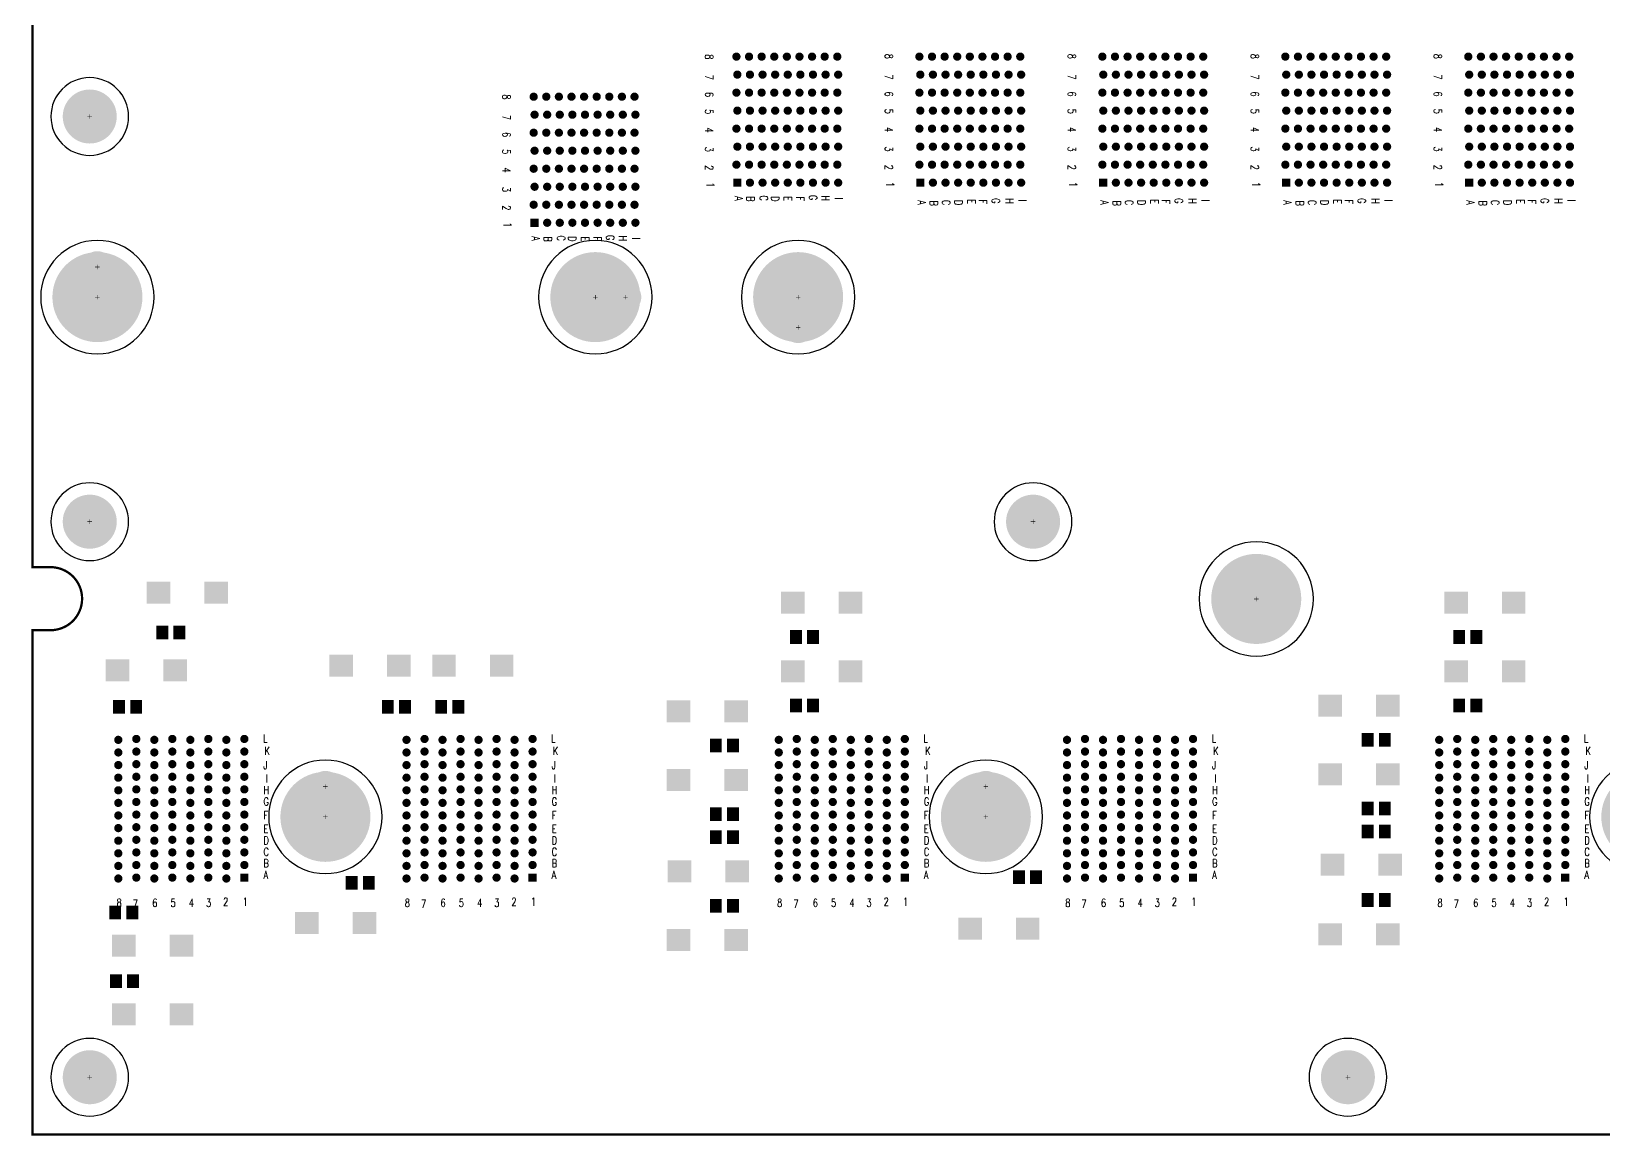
# Model space of a CAD drawing. Extents: x 0 to 432, y 0 to 280.
# Drawn here: x -0.1 to 174.5, y -0.1 to 122.5 of the extents above; entities that cross this region are included whole.
import ezdxf

# ---------------------------------------------------------------- set-up
doc = ezdxf.new("R2010")
doc.units = 0
doc.header["$MEASUREMENT"] = 0
doc.linetypes.add('KEEPOUT_00011000$0', pattern=[2, 1, 1])
doc.layers.get('0').update_dxf_attribs({"linetype": 'CONTINUOUS'})
for name, color, linetype in [('BOARD_OUTLINE_00', 3, 'CONTINUOUS'), ('DRIL_PLTE_THRU_07', 176, 'CONTINUOUS'), ('DRIL_SYMBOL', 3, 'CONTINUOUS'), ('KEEPOUT_-1', 3, 'CONTINUOUS'), ('KEEPOUT_00', 6, 'CONTINUOUS'), ('KEEPOUT_07', 6, 'CONTINUOUS'), ('PADS_INNER', 5, 'CONTINUOUS'), ('PADS_TOP', 1, 'CONTINUOUS'), ('PART_TOP_TEXT_26', 112, 'CONTINUOUS')]:
    doc.layers.add(name, color=color, linetype=linetype)
doc.styles.add('W0$127', font='simplex', dxfattribs={"width": 0.75})

# ---------------------------------------------------------------- blocks, each defined once
blk = doc.blocks.new('SMOOTH_0$254')
at = {"const_width": 0.127}
blk.add_lwpolyline([(-0.0635, 0, 1), (0.0635, 0, 1)], format="xyb", close=True, dxfattribs=at)
blk = doc.blocks.new('BOARD_1')
at = {"layer": 'BOARD_OUTLINE_00', "const_width": 0.254}
blk.add_lwpolyline([(290.399978, 279.4), (139.400026, 279.4, -1), (132.4, 279.4), (19.4, 279.4, -1), (12.4, 279.4), (0, 279.4), (0, 213.01), (2, 213.01, -1), (2, 206.01), (0, 206.01), (0, 63), (2, 63, -1), (2, 56), (0, 56), (0, 0), (431.8, 0)], format="xyb", dxfattribs=at)
at = {"layer": 'BOARD_OUTLINE_00'}
blk.add_blockref('SMOOTH_0$254', (0, 0), dxfattribs=at)
blk = doc.blocks.new('PART_BODY_TOP_1039')
at = {"layer": 'KEEPOUT_-1', "linetype": 'KEEPOUT_00011000$0'}
blk.add_lwpolyline([(-6.3, 0, 1), (6.3, 0, 1)], format="xyb", close=True, dxfattribs=at)
at = {"layer": 'KEEPOUT_07', "linetype": 'KEEPOUT_00011000$0'}
blk.add_lwpolyline([(-6.3, 0, 1), (6.3, 0, 1)], format="xyb", close=True, dxfattribs=at)
blk = doc.blocks.new('DRIL_SYMBOL_5$15')
at = {"layer": 'DRIL_SYMBOL', "const_width": 0.0508}
for points in [[(-0.254, 0), (0.254, 0)], [(0, -0.254), (0, 0.254)]]:
    blk.add_lwpolyline(points, dxfattribs=at)
blk = doc.blocks.new('DRIL_HOLE_5$15')
at = {"const_width": 2.575}
blk.add_lwpolyline([(-1.2875, 0, 1), (1.2875, 0, 1)], format="xyb", close=True, dxfattribs=at)
blk.add_blockref('DRIL_SYMBOL_5$15', (0, 0))
blk = doc.blocks.new('PAD_0')
at = {"const_width": 5}
blk.add_lwpolyline([(0, -2.5, 1), (0, 2.5, 1)], format="xyb", close=True, dxfattribs=at)
blk = doc.blocks.new('STK_TOP_6')
at = {"layer": 'DRIL_PLTE_THRU_07'}
blk.add_blockref('DRIL_HOLE_5$15', (0, 0), dxfattribs=at)
at = {"layer": 'PADS_INNER'}
blk.add_blockref('PAD_0', (0, 0), dxfattribs=at)
at = {"layer": 'PADS_TOP'}
blk.add_blockref('PAD_0', (0, 0), dxfattribs=at)
blk = doc.blocks.new('DRIL_SYMBOL_2$55')
at = {"layer": 'DRIL_SYMBOL', "const_width": 0.0508}
for points in [[(-0.254, 0), (0.254, 0)], [(0, -0.254), (0, 0.254)]]:
    blk.add_lwpolyline(points, dxfattribs=at)
blk = doc.blocks.new('DRIL_HOLE_2$55')
at = {"const_width": 1.275}
blk.add_lwpolyline([(-0.6375, 0, 1), (0.6375, 0, 1)], format="xyb", close=True, dxfattribs=at)
blk.add_blockref('DRIL_SYMBOL_2$55', (0, 0))
blk = doc.blocks.new('PAD_1')
at = {"const_width": 1.75}
blk.add_lwpolyline([(0, -0.875, 1), (0, 0.875, 1)], format="xyb", close=True, dxfattribs=at)
blk = doc.blocks.new('STK_TOP_7')
at = {"layer": 'DRIL_PLTE_THRU_07'}
blk.add_blockref('DRIL_HOLE_2$55', (0, 0), dxfattribs=at)
at = {"layer": 'PADS_INNER'}
blk.add_blockref('PAD_1', (0, 0), dxfattribs=at)
at = {"layer": 'PADS_TOP'}
blk.add_blockref('PAD_1', (0, 0), dxfattribs=at)
blk = doc.blocks.new('SYM_TOP_5')
for name, p in [('PART_BODY_TOP_1039', (0, 0)), ('STK_TOP_6', (0, 0)), ('STK_TOP_7', (3.35, 0))]:
    blk.add_blockref(name, p)
blk = doc.blocks.new('PART_TOP_3')
blk.add_blockref('SYM_TOP_5', (0, 0))
blk = doc.blocks.new('PART_TOP_8')
blk.add_blockref('SYM_TOP_5', (0, 0))
blk = doc.blocks.new('PART_TOP_9')
blk.add_blockref('SYM_TOP_5', (0, 0))
blk = doc.blocks.new('PART_TOP_24')
blk.add_blockref('SYM_TOP_5', (0, 0))
blk = doc.blocks.new('PART_TOP_25')
blk.add_blockref('SYM_TOP_5', (0, 0))
blk = doc.blocks.new('PART_TOP_26')
blk.add_blockref('SYM_TOP_5', (0, 0))
blk = doc.blocks.new('PART_BODY_TOP_1041')
at = {"layer": 'PART_TOP_TEXT_26', "style": 'W0$127', "width": 0.75}
for s, p in [('I', (8.636, 5.2832)), ('H', (8.4074, 3.81)), ('G', (8.3566, 2.413)), ('F', (8.5344, 0.9906)), ('E', (8.509, -0.381)), ('D', (8.4836, -1.8034)), ('C', (8.4074, -3.048)), ('A', (8.4836, -5.842)), ('B', (8.509, -4.5212)), ('8', (-7.2644, -9.1186)), ('7', (-4.9784, -9.1186)), ('6', (-3.0734, -9.1186)), ('5', (-1.1684, -9.1186)), ('4', (0.8636, -9.1186)), ('3', (3.0226, -9.1186)), ('2', (5.0546, -9.1186)), ('1', (6.9596, -8.9916))]:
    blk.add_text(s, height=0.889, dxfattribs=at).set_placement(p)
blk = doc.blocks.new('DRIL_SYMBOL_0$5')
at = {"layer": 'DRIL_SYMBOL', "const_width": 0.0508}
for points in [[(-0.254, 0), (0.254, 0)], [(0, -0.254), (0, 0.254)]]:
    blk.add_lwpolyline(points, dxfattribs=at)
blk = doc.blocks.new('DRIL_HOLE_0$5')
at = {"const_width": 0.25}
blk.add_lwpolyline([(-0.125, 0, 1), (0.125, 0, 1)], format="xyb", close=True, dxfattribs=at)
blk.add_blockref('DRIL_SYMBOL_0$5', (0, 0))
blk = doc.blocks.new('PAD_2')
at = {"const_width": 0.4572}
blk.add_lwpolyline([(0, -0.2286, 1), (0, 0.2286, 1)], format="xyb", close=True, dxfattribs=at)
blk = doc.blocks.new('STK_TOP_8')
at = {"layer": 'DRIL_PLTE_THRU_07'}
blk.add_blockref('DRIL_HOLE_0$5', (0, 0), dxfattribs=at)
at = {"layer": 'PADS_INNER'}
blk.add_blockref('PAD_2', (0, 0), dxfattribs=at)
at = {"layer": 'PADS_TOP'}
blk.add_blockref('PAD_2', (0, 0), dxfattribs=at)
blk = doc.blocks.new('PAD_4')
at = {"const_width": 0.9144}
blk.add_lwpolyline([(-0.4572, 0), (0.4572, 0)], dxfattribs=at)
blk = doc.blocks.new('STK_TOP_10')
at = {"layer": 'DRIL_PLTE_THRU_07'}
blk.add_blockref('DRIL_HOLE_0$5', (0, 0), dxfattribs=at)
at = {"layer": 'PADS_INNER'}
blk.add_blockref('PAD_4', (0, 0), dxfattribs=at)
at = {"layer": 'PADS_TOP'}
blk.add_blockref('PAD_4', (0, 0), dxfattribs=at)
blk = doc.blocks.new('SYM_TOP_7')
for name, p in [('STK_TOP_8', (-7, 5.55)), ('PART_BODY_TOP_1041', (0, 0)), ('STK_TOP_8', (-5, 5.65)), ('STK_TOP_8', (-3, 5.55)), ('STK_TOP_8', (-1, 5.65)), ('STK_TOP_8', (1, 5.55)), ('STK_TOP_8', (3, 5.65)), ('STK_TOP_8', (5, 5.55)), ('STK_TOP_8', (7, 5.65)), ('STK_TOP_8', (-7, 4.15)), ('STK_TOP_8', (-5, 4.25)), ('STK_TOP_8', (-3, 4.15)), ('STK_TOP_8', (-1, 4.25)), ('STK_TOP_8', (1, 4.15)), ('STK_TOP_8', (3, 4.25)), ('STK_TOP_8', (5, 4.15)), ('STK_TOP_8', (7, 4.25)), ('STK_TOP_8', (-7, 2.75)), ('STK_TOP_8', (-7, 1.35)), ('STK_TOP_8', (-5, 2.85)), ('STK_TOP_8', (-5, 1.45)), ('STK_TOP_8', (-3, 2.75)), ('STK_TOP_8', (-3, 1.35)), ('STK_TOP_8', (-1, 2.85)), ('STK_TOP_8', (-1, 1.45)), ('STK_TOP_8', (1, 2.75)), ('STK_TOP_8', (1, 1.35)), ('STK_TOP_8', (3, 2.85)), ('STK_TOP_8', (3, 1.45)), ('STK_TOP_8', (5, 2.75)), ('STK_TOP_8', (5, 1.35)), ('STK_TOP_8', (7, 2.85)), ('STK_TOP_8', (7, 1.45)), ('STK_TOP_8', (-7, -0.05)), ('STK_TOP_8', (-5, 0.05)), ('STK_TOP_8', (-3, -0.05)), ('STK_TOP_8', (-1, 0.05)), ('STK_TOP_8', (1, -0.05)), ('STK_TOP_8', (3, 0.05)), ('STK_TOP_8', (5, -0.05)), ('STK_TOP_8', (7, 0.05)), ('STK_TOP_8', (-7, -1.45)), ('STK_TOP_8', (-5, -1.35)), ('STK_TOP_8', (-3, -1.45)), ('STK_TOP_8', (-1, -1.35)), ('STK_TOP_8', (1, -1.45)), ('STK_TOP_8', (3, -1.35)), ('STK_TOP_8', (5, -1.45)), ('STK_TOP_8', (7, -1.35)), ('STK_TOP_8', (-7, -2.85)), ('STK_TOP_8', (-5, -2.75)), ('STK_TOP_8', (-3, -2.85)), ('STK_TOP_8', (-1, -2.75)), ('STK_TOP_8', (1, -2.85)), ('STK_TOP_8', (3, -2.75)), ('STK_TOP_8', (5, -2.85)), ('STK_TOP_8', (7, -2.75)), ('STK_TOP_8', (-7, -4.25)), ('STK_TOP_8', (-7, -5.65)), ('STK_TOP_8', (-5, -4.15)), ('STK_TOP_8', (-5, -5.55)), ('STK_TOP_8', (-3, -4.25)), ('STK_TOP_8', (-3, -5.65)), ('STK_TOP_8', (-1, -4.15)), ('STK_TOP_8', (-1, -5.55)), ('STK_TOP_8', (1, -4.25)), ('STK_TOP_8', (1, -5.65)), ('STK_TOP_8', (3, -4.15)), ('STK_TOP_8', (3, -5.55)), ('STK_TOP_8', (5, -4.25)), ('STK_TOP_8', (5, -5.65)), ('STK_TOP_10', (7, -5.55)), ('STK_TOP_8', (7, -4.15))]:
    blk.add_blockref(name, p)
blk = doc.blocks.new('PART_TOP_38')
blk.add_blockref('SYM_TOP_7', (0, 0))
blk = doc.blocks.new('PART_BODY_TOP_1043')
at = {"layer": 'PART_TOP_TEXT_26', "style": 'W0$127', "width": 0.75}
for s, p in [('L', (9.0678, 7.366)), ('J', (9.1186, 4.3942)), ('K', (9.2456, 5.969)), ('I', (9.3726, 2.8956)), ('H', (9.1186, 1.6256)), ('G', (9.1186, 0.3556)), ('F', (9.1186, -1.1684)), ('E', (9.1186, -2.6924)), ('D', (9.1186, -3.9624)), ('C', (9.1186, -5.2324)), ('A', (9.1186, -7.7724)), ('B', (9.1186, -6.5024)), ('8', (-7.1882, -10.8966)), ('7', (-5.3848, -11.0236)), ('6', (-3.2258, -10.8966)), ('5', (-1.1938, -10.8966)), ('4', (0.8382, -10.8966)), ('3', (2.7432, -10.8966)), ('2', (4.6482, -10.7696)), ('1', (6.8072, -10.7696))]:
    blk.add_text(s, height=0.889, dxfattribs=at).set_placement(p)
blk = doc.blocks.new('STK_TOP_9')
at = {"layer": 'DRIL_PLTE_THRU_07'}
blk.add_blockref('DRIL_HOLE_0$5', (0, 0), dxfattribs=at)
at = {"layer": 'PADS_INNER'}
blk.add_blockref('PAD_2', (0, 0), dxfattribs=at)
at = {"layer": 'PADS_TOP'}
blk.add_blockref('PAD_4', (0, 0), dxfattribs=at)
blk = doc.blocks.new('SYM_TOP_9')
for name, p in [('STK_TOP_8', (-7, 7.65)), ('PART_BODY_TOP_1043', (0, 0)), ('STK_TOP_8', (-5, 7.75)), ('STK_TOP_8', (-3, 7.65)), ('STK_TOP_8', (-1, 7.75)), ('STK_TOP_8', (1, 7.65)), ('STK_TOP_8', (3, 7.75)), ('STK_TOP_8', (5, 7.65)), ('STK_TOP_8', (7, 7.75)), ('STK_TOP_8', (-7, 6.25)), ('STK_TOP_8', (-7, 4.85)), ('STK_TOP_8', (-5, 6.35)), ('STK_TOP_8', (-5, 4.95)), ('STK_TOP_8', (-3, 6.25)), ('STK_TOP_8', (-3, 4.85)), ('STK_TOP_8', (-1, 6.35)), ('STK_TOP_8', (-1, 4.95)), ('STK_TOP_8', (1, 6.25)), ('STK_TOP_8', (1, 4.85)), ('STK_TOP_8', (3, 6.35)), ('STK_TOP_8', (3, 4.95)), ('STK_TOP_8', (5, 6.25)), ('STK_TOP_8', (5, 4.85)), ('STK_TOP_8', (7, 6.35)), ('STK_TOP_8', (7, 4.95)), ('STK_TOP_8', (-7, 3.45)), ('STK_TOP_8', (-5, 3.55)), ('STK_TOP_8', (-3, 3.45)), ('STK_TOP_8', (-1, 3.55)), ('STK_TOP_8', (1, 3.45)), ('STK_TOP_8', (3, 3.55)), ('STK_TOP_8', (5, 3.45)), ('STK_TOP_8', (7, 3.55)), ('STK_TOP_8', (-7, 2.05)), ('STK_TOP_8', (-5, 2.15)), ('STK_TOP_8', (-3, 2.05)), ('STK_TOP_8', (-1, 2.15)), ('STK_TOP_8', (1, 2.05)), ('STK_TOP_8', (3, 2.15)), ('STK_TOP_8', (5, 2.05)), ('STK_TOP_8', (7, 2.15)), ('STK_TOP_8', (-7, 0.65)), ('STK_TOP_8', (-5, 0.75)), ('STK_TOP_8', (-3, 0.65)), ('STK_TOP_8', (-1, 0.75)), ('STK_TOP_8', (1, 0.65)), ('STK_TOP_8', (3, 0.75)), ('STK_TOP_8', (5, 0.65)), ('STK_TOP_8', (7, 0.75)), ('STK_TOP_8', (-7, -0.75)), ('STK_TOP_8', (-7, -2.15)), ('STK_TOP_8', (-5, -0.65)), ('STK_TOP_8', (-5, -2.05)), ('STK_TOP_8', (-3, -0.75)), ('STK_TOP_8', (-3, -2.15)), ('STK_TOP_8', (-1, -0.65)), ('STK_TOP_8', (-1, -2.05)), ('STK_TOP_8', (1, -0.75)), ('STK_TOP_8', (1, -2.15)), ('STK_TOP_8', (3, -0.65)), ('STK_TOP_8', (3, -2.05)), ('STK_TOP_8', (5, -0.75)), ('STK_TOP_8', (5, -2.15)), ('STK_TOP_8', (7, -0.65)), ('STK_TOP_8', (7, -2.05)), ('STK_TOP_8', (-7, -3.55)), ('STK_TOP_8', (-5, -3.45)), ('STK_TOP_8', (-3, -3.55)), ('STK_TOP_8', (-1, -3.45)), ('STK_TOP_8', (1, -3.55)), ('STK_TOP_8', (3, -3.45)), ('STK_TOP_8', (5, -3.55)), ('STK_TOP_8', (7, -3.45)), ('STK_TOP_8', (-7, -4.95)), ('STK_TOP_8', (-5, -4.85)), ('STK_TOP_8', (-3, -4.95)), ('STK_TOP_8', (-1, -4.85)), ('STK_TOP_8', (1, -4.95)), ('STK_TOP_8', (3, -4.85)), ('STK_TOP_8', (5, -4.95)), ('STK_TOP_8', (7, -4.85)), ('STK_TOP_8', (-7, -6.35)), ('STK_TOP_8', (-5, -6.25)), ('STK_TOP_8', (-3, -6.35)), ('STK_TOP_8', (-1, -6.25)), ('STK_TOP_8', (1, -6.35)), ('STK_TOP_8', (3, -6.25)), ('STK_TOP_8', (5, -6.35)), ('STK_TOP_8', (7, -6.25)), ('STK_TOP_8', (-7, -7.75)), ('STK_TOP_8', (-5, -7.65)), ('STK_TOP_8', (-3, -7.75)), ('STK_TOP_8', (-1, -7.65)), ('STK_TOP_8', (1, -7.75)), ('STK_TOP_8', (3, -7.65)), ('STK_TOP_8', (5, -7.75)), ('STK_TOP_9', (7, -7.65))]:
    blk.add_blockref(name, p)
blk = doc.blocks.new('PART_TOP_40')
blk.add_blockref('SYM_TOP_9', (0, 0))
blk = doc.blocks.new('PART_TOP_41')
blk.add_blockref('SYM_TOP_9', (0, 0))
blk = doc.blocks.new('PART_TOP_42')
blk.add_blockref('SYM_TOP_9', (0, 0))
blk = doc.blocks.new('PART_TOP_43')
blk.add_blockref('SYM_TOP_9', (0, 0))
blk = doc.blocks.new('PART_TOP_44')
blk.add_blockref('SYM_TOP_9', (0, 0))
blk = doc.blocks.new('PART_TOP_52')
blk.add_blockref('SYM_TOP_7', (0, 0))
blk = doc.blocks.new('PART_BODY_TOP_1044')
at = {"layer": 'PART_TOP_TEXT_26', "style": 'W0$127', "width": 0.75}
for s, p in [('I', (8.8646, 5.3594)), ('H', (8.7122, 3.9116)), ('G', (8.7122, 2.3876)), ('F', (8.8646, 0.9652)), ('E', (8.8138, -0.3048)), ('D', (8.9154, -1.7526)), ('C', (8.9154, -3.1242)), ('A', (8.9408, -5.842)), ('B', (8.9916, -4.4958)), ('8', (-7.3152, -9.4742)), ('7', (-5.0292, -9.4742)), ('6', (-3.1242, -9.4742)), ('5', (-1.2192, -9.4742)), ('4', (0.8128, -9.4742)), ('3', (2.9718, -9.4742)), ('2', (5.0038, -9.4742)), ('1', (6.9088, -9.3472))]:
    blk.add_text(s, height=0.889, dxfattribs=at).set_placement(p)
blk = doc.blocks.new('SYM_TOP_10')
for name, p in [('STK_TOP_8', (-7, 5.55)), ('PART_BODY_TOP_1044', (0, 0)), ('STK_TOP_8', (-5, 5.65)), ('STK_TOP_8', (-3, 5.55)), ('STK_TOP_8', (-1, 5.65)), ('STK_TOP_8', (1, 5.55)), ('STK_TOP_8', (3, 5.65)), ('STK_TOP_8', (5, 5.55)), ('STK_TOP_8', (7, 5.65)), ('STK_TOP_8', (-7, 4.15)), ('STK_TOP_8', (-5, 4.25)), ('STK_TOP_8', (-3, 4.15)), ('STK_TOP_8', (-1, 4.25)), ('STK_TOP_8', (1, 4.15)), ('STK_TOP_8', (3, 4.25)), ('STK_TOP_8', (5, 4.15)), ('STK_TOP_8', (7, 4.25)), ('STK_TOP_8', (-7, 2.75)), ('STK_TOP_8', (-7, 1.35)), ('STK_TOP_8', (-5, 2.85)), ('STK_TOP_8', (-5, 1.45)), ('STK_TOP_8', (-3, 2.75)), ('STK_TOP_8', (-3, 1.35)), ('STK_TOP_8', (-1, 2.85)), ('STK_TOP_8', (-1, 1.45)), ('STK_TOP_8', (1, 2.75)), ('STK_TOP_8', (1, 1.35)), ('STK_TOP_8', (3, 2.85)), ('STK_TOP_8', (3, 1.45)), ('STK_TOP_8', (5, 2.75)), ('STK_TOP_8', (5, 1.35)), ('STK_TOP_8', (7, 2.85)), ('STK_TOP_8', (7, 1.45)), ('STK_TOP_8', (-7, -0.05)), ('STK_TOP_8', (-5, 0.05)), ('STK_TOP_8', (-3, -0.05)), ('STK_TOP_8', (-1, 0.05)), ('STK_TOP_8', (1, -0.05)), ('STK_TOP_8', (3, 0.05)), ('STK_TOP_8', (5, -0.05)), ('STK_TOP_8', (7, 0.05)), ('STK_TOP_8', (-7, -1.45)), ('STK_TOP_8', (-5, -1.35)), ('STK_TOP_8', (-3, -1.45)), ('STK_TOP_8', (-1, -1.35)), ('STK_TOP_8', (1, -1.45)), ('STK_TOP_8', (3, -1.35)), ('STK_TOP_8', (5, -1.45)), ('STK_TOP_8', (7, -1.35)), ('STK_TOP_8', (-7, -2.85)), ('STK_TOP_8', (-5, -2.75)), ('STK_TOP_8', (-3, -2.85)), ('STK_TOP_8', (-1, -2.75)), ('STK_TOP_8', (1, -2.85)), ('STK_TOP_8', (3, -2.75)), ('STK_TOP_8', (5, -2.85)), ('STK_TOP_8', (7, -2.75)), ('STK_TOP_8', (-7, -4.25)), ('STK_TOP_8', (-7, -5.65)), ('STK_TOP_8', (-5, -4.15)), ('STK_TOP_8', (-5, -5.55)), ('STK_TOP_8', (-3, -4.25)), ('STK_TOP_8', (-3, -5.65)), ('STK_TOP_8', (-1, -4.15)), ('STK_TOP_8', (-1, -5.55)), ('STK_TOP_8', (1, -4.25)), ('STK_TOP_8', (1, -5.65)), ('STK_TOP_8', (3, -4.15)), ('STK_TOP_8', (3, -5.55)), ('STK_TOP_8', (5, -4.25)), ('STK_TOP_8', (5, -5.65)), ('STK_TOP_9', (7, -5.55)), ('STK_TOP_8', (7, -4.15))]:
    blk.add_blockref(name, p)
blk = doc.blocks.new('PART_TOP_56')
blk.add_blockref('SYM_TOP_10', (0, 0))
blk = doc.blocks.new('PART_TOP_58')
blk.add_blockref('SYM_TOP_10', (0, 0))
blk = doc.blocks.new('PART_TOP_60')
blk.add_blockref('SYM_TOP_10', (0, 0))
blk = doc.blocks.new('PART_TOP_62')
blk.add_blockref('SYM_TOP_10', (0, 0))
blk = doc.blocks.new('DRIL_HOLE_0')
blk.add_lwpolyline([(0, 0, 1), (0, 0, 1)], format="xyb", close=True)
blk = doc.blocks.new('PAD_12')
blk.add_lwpolyline([(0, 0, 1), (0, 0, 1)], format="xyb", close=True)
blk = doc.blocks.new('PAD_13')
at = {"const_width": 1.321}
blk.add_lwpolyline([(-0.762, 0), (0.762, 0)], dxfattribs=at)
blk = doc.blocks.new('STK_TOP_21')
at = {"layer": 'DRIL_PLTE_THRU_07'}
blk.add_blockref('DRIL_HOLE_0', (0, 0), dxfattribs=at)
at = {"layer": 'PADS_INNER'}
blk.add_blockref('PAD_12', (0, 0), dxfattribs=at)
at = {"layer": 'PADS_TOP', "rotation": 90}
blk.add_blockref('PAD_13', (0, 0), dxfattribs=at)
blk = doc.blocks.new('SYM_TOP_18')
for p in [(-0.94996, 0), (0.94996, 0)]:
    blk.add_blockref('STK_TOP_21', p)
blk = doc.blocks.new('PART_TOP_169')
blk.add_blockref('SYM_TOP_18', (0, 0))
blk = doc.blocks.new('PART_TOP_170')
blk.add_blockref('SYM_TOP_18', (0, 0))
blk = doc.blocks.new('PART_TOP_171')
blk.add_blockref('SYM_TOP_18', (0, 0))
blk = doc.blocks.new('PART_TOP_172')
blk.add_blockref('SYM_TOP_18', (0, 0))
blk = doc.blocks.new('PART_TOP_173')
blk.add_blockref('SYM_TOP_18', (0, 0))
blk = doc.blocks.new('PART_TOP_174')
blk.add_blockref('SYM_TOP_18', (0, 0))
blk = doc.blocks.new('PART_TOP_175')
blk.add_blockref('SYM_TOP_18', (0, 0))
blk = doc.blocks.new('PART_TOP_176')
blk.add_blockref('SYM_TOP_18', (0, 0))
blk = doc.blocks.new('PART_TOP_201')
blk.add_blockref('SYM_TOP_18', (0, 0))
blk = doc.blocks.new('PART_TOP_202')
blk.add_blockref('SYM_TOP_18', (0, 0))
blk = doc.blocks.new('PART_TOP_203')
blk.add_blockref('SYM_TOP_18', (0, 0))
blk = doc.blocks.new('PART_TOP_204')
blk.add_blockref('SYM_TOP_18', (0, 0))
blk = doc.blocks.new('PART_TOP_205')
blk.add_blockref('SYM_TOP_18', (0, 0))
blk = doc.blocks.new('PART_TOP_206')
blk.add_blockref('SYM_TOP_18', (0, 0))
blk = doc.blocks.new('PART_TOP_207')
blk.add_blockref('SYM_TOP_18', (0, 0))
blk = doc.blocks.new('PART_TOP_208')
blk.add_blockref('SYM_TOP_18', (0, 0))
blk = doc.blocks.new('PART_TOP_209')
blk.add_blockref('SYM_TOP_18', (0, 0))
blk = doc.blocks.new('PART_TOP_210')
blk.add_blockref('SYM_TOP_18', (0, 0))
blk = doc.blocks.new('PART_TOP_211')
blk.add_blockref('SYM_TOP_18', (0, 0))
blk = doc.blocks.new('PART_TOP_212')
blk.add_blockref('SYM_TOP_18', (0, 0))
blk = doc.blocks.new('PART_BODY_TOP_1048')
at = {"layer": 'KEEPOUT_00', "linetype": 'KEEPOUT_00011000$0'}
blk.add_lwpolyline([(-6.35, 0, 1), (6.35, 0, 1)], format="xyb", close=True, dxfattribs=at)
blk = doc.blocks.new('DRIL_SYMBOL_7')
at = {"layer": 'DRIL_SYMBOL', "const_width": 0.0508}
for points in [[(-0.254, 0), (0.254, 0)], [(0, -0.254), (0, 0.254)]]:
    blk.add_lwpolyline(points, dxfattribs=at)
blk = doc.blocks.new('DRIL_HOLE_7')
at = {"const_width": 3.5}
blk.add_lwpolyline([(-1.75, 0, 1), (1.75, 0, 1)], format="xyb", close=True, dxfattribs=at)
blk.add_blockref('DRIL_SYMBOL_7', (0, 0))
blk = doc.blocks.new('STK_TOP_17')
at = {"layer": 'DRIL_PLTE_THRU_07'}
blk.add_blockref('DRIL_HOLE_7', (0, 0), dxfattribs=at)
at = {"layer": 'PADS_INNER'}
blk.add_blockref('PAD_0', (0, 0), dxfattribs=at)
at = {"layer": 'PADS_TOP'}
blk.add_blockref('PAD_0', (0, 0), dxfattribs=at)
blk = doc.blocks.new('SYM_TOP_14')
for name in ['PART_BODY_TOP_1048', 'STK_TOP_17']:
    blk.add_blockref(name, (0, 0))
blk = doc.blocks.new('PART_TOP_215')
blk.add_blockref('SYM_TOP_14', (0, 0))
blk = doc.blocks.new('PART_BODY_TOP_1047')
at = {"layer": 'KEEPOUT_00', "linetype": 'KEEPOUT_00011000$0'}
blk.add_lwpolyline([(-4.318, 0, 1), (4.318, 0, 1)], format="xyb", close=True, dxfattribs=at)
blk = doc.blocks.new('DRIL_SYMBOL_3$5')
at = {"layer": 'DRIL_SYMBOL', "const_width": 0.0508}
for points in [[(-0.254, 0), (0.254, 0)], [(0, -0.254), (0, 0.254)]]:
    blk.add_lwpolyline(points, dxfattribs=at)
blk = doc.blocks.new('DRIL_HOLE_3$5')
at = {"const_width": 1.75}
blk.add_lwpolyline([(-0.875, 0, 1), (0.875, 0, 1)], format="xyb", close=True, dxfattribs=at)
blk.add_blockref('DRIL_SYMBOL_3$5', (0, 0))
blk = doc.blocks.new('PAD_16')
at = {"const_width": 3}
blk.add_lwpolyline([(0, -1.5, 1), (0, 1.5, 1)], format="xyb", close=True, dxfattribs=at)
blk = doc.blocks.new('STK_TOP_16')
at = {"layer": 'DRIL_PLTE_THRU_07'}
blk.add_blockref('DRIL_HOLE_3$5', (0, 0), dxfattribs=at)
at = {"layer": 'PADS_INNER'}
blk.add_blockref('PAD_16', (0, 0), dxfattribs=at)
at = {"layer": 'PADS_TOP'}
blk.add_blockref('PAD_16', (0, 0), dxfattribs=at)
blk = doc.blocks.new('SYM_TOP_13')
for name in ['PART_BODY_TOP_1047', 'STK_TOP_16']:
    blk.add_blockref(name, (0, 0))
blk = doc.blocks.new('PART_TOP_234')
blk.add_blockref('SYM_TOP_13', (0, 0))
blk = doc.blocks.new('PART_TOP_235')
blk.add_blockref('SYM_TOP_13', (0, 0))
blk = doc.blocks.new('PART_TOP_236')
blk.add_blockref('SYM_TOP_13', (0, 0))
blk = doc.blocks.new('PART_TOP_237')
blk.add_blockref('SYM_TOP_13', (0, 0))
blk = doc.blocks.new('PART_TOP_238')
blk.add_blockref('SYM_TOP_13', (0, 0))
blk = doc.blocks.new('PAD_20')
at = {"const_width": 2.4384}
blk.add_lwpolyline([(-1.3081, 0), (1.3081, 0)], dxfattribs=at)
blk = doc.blocks.new('STK_TOP_28')
at = {"layer": 'DRIL_PLTE_THRU_07'}
blk.add_blockref('DRIL_HOLE_0', (0, 0), dxfattribs=at)
at = {"layer": 'PADS_INNER'}
blk.add_blockref('PAD_12', (0, 0), dxfattribs=at)
at = {"layer": 'PADS_TOP'}
blk.add_blockref('PAD_20', (0, 0), dxfattribs=at)
blk = doc.blocks.new('SYM_TOP_25')
for p in [(-3.2, 0), (3.2, 0)]:
    blk.add_blockref('STK_TOP_28', p)
blk = doc.blocks.new('PART_TOP_295')
blk.add_blockref('SYM_TOP_25', (0, 0))
blk = doc.blocks.new('PART_TOP_297')
blk.add_blockref('SYM_TOP_25', (0, 0))
blk = doc.blocks.new('PART_TOP_298')
blk.add_blockref('SYM_TOP_25', (0, 0))
blk = doc.blocks.new('PART_TOP_299')
blk.add_blockref('SYM_TOP_25', (0, 0))
blk = doc.blocks.new('PART_TOP_300')
blk.add_blockref('SYM_TOP_25', (0, 0))
blk = doc.blocks.new('PART_TOP_301')
blk.add_blockref('SYM_TOP_25', (0, 0))
blk = doc.blocks.new('PART_TOP_302')
blk.add_blockref('SYM_TOP_25', (0, 0))
blk = doc.blocks.new('PART_TOP_303')
blk.add_blockref('SYM_TOP_25', (0, 0))
blk = doc.blocks.new('PART_TOP_317')
blk.add_blockref('SYM_TOP_25', (0, 0))
blk = doc.blocks.new('PART_TOP_332')
blk.add_blockref('SYM_TOP_25', (0, 0))
blk = doc.blocks.new('PART_TOP_333')
blk.add_blockref('SYM_TOP_25', (0, 0))
blk = doc.blocks.new('PART_TOP_334')
blk.add_blockref('SYM_TOP_25', (0, 0))
blk = doc.blocks.new('PART_TOP_335')
blk.add_blockref('SYM_TOP_25', (0, 0))
blk = doc.blocks.new('PART_TOP_336')
blk.add_blockref('SYM_TOP_25', (0, 0))
blk = doc.blocks.new('PART_TOP_337')
blk.add_blockref('SYM_TOP_25', (0, 0))
blk = doc.blocks.new('PART_TOP_338')
blk.add_blockref('SYM_TOP_25', (0, 0))
blk = doc.blocks.new('PART_TOP_339')
blk.add_blockref('SYM_TOP_25', (0, 0))
blk = doc.blocks.new('PART_TOP_341')
blk.add_blockref('SYM_TOP_25', (0, 0))
blk = doc.blocks.new('PART_TOP_342')
blk.add_blockref('SYM_TOP_25', (0, 0))
blk = doc.blocks.new('PART_TOP_343')
blk.add_blockref('SYM_TOP_25', (0, 0))

msp = doc.modelspace()

# ---------------------------------------------------------------- block references
for name, p in [('BOARD_1', (0, 0)), ('PART_TOP_234', (6.35, 113.05)), ('PART_TOP_3', (62.5, 92.99)), ('PART_TOP_235', (6.35, 68.05)), ('PART_TOP_238', (111.11484, 68.05)), ('PART_TOP_215', (135.9, 59.47)), ('PART_TOP_339', (17.18818, 60.17006)), ('PART_TOP_302', (161.29, 59.055)), ('PART_TOP_209', (15.35938, 55.75046)), ('PART_TOP_175', (159.385, 55.245)), ('PART_TOP_343', (12.64158, 51.53406)), ('PART_TOP_295', (48.895, 52.07)), ('PART_TOP_335', (87.63, 51.435)), ('PART_TOP_317', (161.29, 51.435)), ('PART_TOP_212', (10.55878, 47.49546)), ('PART_TOP_169', (46.32198, 47.49546)), ('PART_TOP_205', (85.725, 47.625)), ('PART_TOP_201', (159.385, 47.625)), ('PART_TOP_40', (16.52, 36.17)), ('PART_TOP_41', (48.53, 36.17)), ('PART_TOP_42', (89.87, 36.17)), ('PART_TOP_43', (121.88, 36.17)), ('PART_TOP_44', (163.22, 36.17)), ('PART_TOP_211', (10.12698, 24.63546)), ('PART_TOP_342', (13.335, 20.955)), ('PART_TOP_210', (10.20318, 17.01546)), ('PART_TOP_341', (13.335, 13.335)), ('PART_TOP_236', (6.35, 6.35)), ('PART_TOP_237', (146.07794, 6.35))]:
    msp.add_blockref(name, p)
for name, p, rotation in [('PART_TOP_52', (83.82, 112.700054), 270), ('PART_TOP_56', (104.14, 112.700054), 270), ('PART_TOP_58', (124.46, 112.7), 270), ('PART_TOP_60', (144.78, 112.7), 270), ('PART_TOP_62', (165.1, 112.700054), 270), ('PART_TOP_38', (61.300106, 108.249974), 270), ('PART_TOP_9', (7.2, 92.99), 90), ('PART_TOP_8', (85.02, 92.99), 270), ('PART_TOP_299', (87.63, 59.055), 180), ('PART_TOP_172', (85.725, 55.245), 180), ('PART_TOP_297', (37.465, 52.07), 180), ('PART_TOP_170', (40.40378, 47.49546), 180), ('PART_TOP_338', (74.93, 46.99), 180), ('PART_TOP_334', (147.32, 47.625), 180), ('PART_TOP_208', (76.835, 43.18), 180), ('PART_TOP_204', (149.225, 43.815), 180), ('PART_TOP_24', (32.52, 35.27), 90), ('PART_TOP_336', (74.93, 39.37), 180), ('PART_TOP_25', (105.87, 35.27), 90), ('PART_TOP_332', (147.32, 40.005), 180), ('PART_TOP_26', (179.22, 35.27), 90), ('PART_TOP_206', (76.835, 35.56), 180), ('PART_TOP_202', (149.225, 36.195), 180), ('PART_TOP_176', (149.225, 33.655), 180), ('PART_TOP_173', (76.835, 33.02), 180), ('PART_TOP_300', (75.057, 29.21), 180), ('PART_TOP_174', (110.49, 28.575), 180), ('PART_TOP_303', (147.574, 29.972), 180), ('PART_TOP_171', (36.39058, 27.93746), 180), ('PART_TOP_207', (76.835, 25.4), 180), ('PART_TOP_203', (149.225, 26.035), 180), ('PART_TOP_298', (33.655, 23.495), 180), ('PART_TOP_337', (74.93, 21.59), 180), ('PART_TOP_301', (107.315, 22.86), 180), ('PART_TOP_333', (147.32, 22.225), 180)]:
    msp.add_blockref(name, p, dxfattribs=dict(rotation=rotation))

doc.saveas('drawing.dxf')
